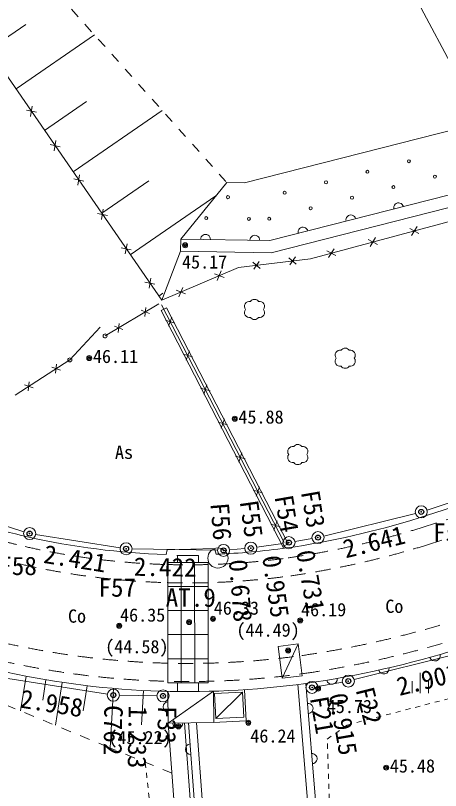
# Model space of a CAD drawing. Units: millimetres, scale not verified. Extents: x -29071210 to -28860960, y -117775216 to -117329466.
# Drawn here: x -28969547 to -28958999, y -117635210 to -117615953 of the extents above; entities that cross this region are included whole.
import ezdxf
from ezdxf.enums import TextEntityAlignment as Align

# ---------------------------------------------------------------- set-up
doc = ezdxf.new("R2010")
doc.units = ezdxf.units.MM
doc.header["$LTSCALE"] = 250
doc.header["$PDMODE"] = 32
doc.header["$PDSIZE"] = 125
for name, pattern in [('USER4', [2.5, 1.5, -1]), ('USER7', [2, 1, -1]), ('USER8', [1, 0.5, -0.5])]:
    doc.linetypes.add(name, pattern=pattern)
for name, color, linetype, lineweight in [('S-SUV', 7, 'Continuous', 13), ('S-SUV-HTXT', 7, 'Continuous', 13), ('S-SUV-ROW', 7, 'Continuous', 15), ('S-SUV-SRVR', 3, 'Continuous', 13)]:
    doc.layers.add(name, color=color, linetype=linetype, lineweight=lineweight)
doc.layers.add('S-SUV-BMK', color=7, linetype='Continuous')
doc.styles.add('ＭＳ ゴシック', font='')
doc.styles.get('ＭＳ ゴシック').set_extended_font_data('MS Gothic')

# ---------------------------------------------------------------- blocks, each defined once
blk = doc.blocks.new('ﾌﾟﾛｯﾄﾏｰｸ-03_1')
at = {"color": 3, "linetype": 'Continuous', "lineweight": 25}
blk.add_circle((0, 0), 0.5, dxfattribs=at)
at = {"color": 3}
blk.add_point((0, 0), dxfattribs=at)
blk = doc.blocks.new('荒地')
at = {"color": 7, "linetype": 'Continuous', "lineweight": 13}
for p, q in [((0, -1.25), (0, 1.25)), ((-1, 0.25), (-1, -1.25)), ((1, 0.25), (1, -1.25))]:
    blk.add_line(p, q, dxfattribs=at)
blk = doc.blocks.new('植樹')
at = {"color": 7, "linetype": 'Continuous', "lineweight": 13}
for centre, radius, start, end in [((-0.5, 0.3), 0.5, 79.16209, 216.8699), ((0, 0.5), 0.499, 35.63102, 144.36898), ((0.5, 0.3), 0.5, 323.1301, 100.83791), ((-0.5, -0.3), 0.5, 143.1301, 280.83791), ((0.5, -0.3), 0.5, 259.16209, 36.8699), ((0, -0.5), 0.499, 215.63102, 324.36898)]:
    blk.add_arc(centre, radius, start, end, dxfattribs=at)
blk = doc.blocks.new('ﾌﾟﾛｯﾄﾏｰｸ-03')
at = {"color": 7, "linetype": 'Continuous', "lineweight": 15}
blk.add_circle((0, 0), 0.5, dxfattribs=at)
at = {"color": 7}
blk.add_point((0, 0), dxfattribs=at)
blk = doc.blocks.new('ﾌﾟﾛｯﾄﾏｰｸ-02')
at = {"color": 7, "linetype": 'Continuous', "lineweight": 20}
blk.add_circle((0, 0), 0.5, dxfattribs=at)

msp = doc.modelspace()

# ---------------------------------------------------------------- linework, layer by layer
at = {"layer": 'S-SUV'}
for p, q in [((-28965919, -117623029), (-28972974, -117612784)), ((-28970205.5, -117616804.3), (-28969293.7, -117616176.4)), ((-28969534.6, -117617778.5), (-28967586.3, -117616436.8)), ((-28963860.6, -117620108), (-28952715, -117617268)), ((-28968825.7, -117618808), (-28967785.6, -117618091.8)), ((-28969027.8, -117618358.7), (-28969277.3, -117618308)), ((-28969173.4, -117618459), (-28969131.7, -117618207.8)), ((-28968116.7, -117619837.5), (-28965904.6, -117618314.2)), ((-28968585.5, -117619312.7), (-28968543.8, -117619061.5)), ((-28968439.9, -117619212.5), (-28968689.4, -117619161.8)), ((-28967851.9, -117620066.2), (-28968101.5, -117620015.5)), ((-28967997.5, -117620166.5), (-28967955.9, -117619915.3)), ((-28967407.8, -117620867), (-28966235.8, -117620060)), ((-28964305, -117620100), (-28965443, -117621507)), ((-28964305, -117620100), (-28963860.6, -117620108)), ((-28966698.8, -117621896.5), (-28964575.3, -117620434.2)), ((-28962222, -117621997), (-28957073, -117620616)), ((-28967409.6, -117621020.2), (-28967368, -117620769)), ((-28967264, -117620920), (-28967513.6, -117620869.3)), ((-28959715.6, -117621416.3), (-28959579.4, -117621196.7)), ((-28959761.4, -117621245.5), (-28959533.6, -117621367.5)), ((-28965443, -117621507), (-28965448.4, -117621807)), ((-28960791.2, -117621521.7), (-28960563.4, -117621643.7)), ((-28960745.4, -117621692.5), (-28960609.2, -117621472.9)), ((-28966676.1, -117621773.7), (-28966925.6, -117621723)), ((-28966821.7, -117621874), (-28966780, -117621622.8)), ((-28961775.2, -117621968.7), (-28961639, -117621749.1)), ((-28965448.4, -117621807), (-28965919, -117623029)), ((-28962760.1, -117621972.8), (-28962580.4, -117622129.2)), ((-28962738.9, -117622148.3), (-28962601.6, -117621953.7)), ((-28961821, -117621797.9), (-28961593.2, -117621919.9)), ((-28964015, -117622213), (-28962222, -117621997)), ((-28963656.6, -117622080.8), (-28963476.9, -117622237.2)), ((-28963635.4, -117622256.3), (-28963498.1, -117622061.7)), ((-28965919, -117623029), (-28964015, -117622213)), ((-28964540.3, -117622534.3), (-28964441.7, -117622299.7)), ((-28966233.8, -117622727.7), (-28966192.1, -117622476.5)), ((-28964610, -117622371.8), (-28964372, -117622462.2)), ((-28966088.2, -117622627.5), (-28966337.7, -117622576.8)), ((-28965492.3, -117622942.3), (-28965393.7, -117622707.7)), ((-28965989.9, -117622926), (-28965887.1, -117622855.2)), ((-28965562, -117622779.8), (-28965324, -117622870.2)), ((-28967323, -117623915), (-28965989.9, -117623120)), ((-28966427.3, -117623278), (-28966219, -117623359.5)), ((-28966336.8, -117623429.8), (-28966309.5, -117623207.7)), ((-28965932, -117623287), (-28965798.7, -117623218.3)), ((-28962886.6, -117629193.4), (-28965932, -117623287)), ((-28962878.6, -117629045.2), (-28965924, -117623138.9)), ((-28962777.7, -117629077.3), (-28965798.7, -117623218.3)), ((-28965746.6, -117623675.8), (-28965666.4, -117623445.6)), ((-28968199, -117624511), (-28967446.9, -117623699)), ((-28967093.9, -117623675.5), (-28966885.5, -117623757)), ((-28967003.4, -117623827.3), (-28966976.1, -117623605.2)), ((-28965589.5, -117623594.8), (-28965823.5, -117623526.7)), ((-28965311.5, -117624519.6), (-28965231.3, -117624289.4)), ((-28965154.4, -117624438.6), (-28965388.4, -117624370.4)), ((-28968199, -117624511), (-28969560, -117625384)), ((-28968526.8, -117624616.3), (-28968551.7, -117624842.2)), ((-28968431.4, -117624765.1), (-28968647.1, -117624693.4)), ((-28969207.3, -117625052.8), (-28969232.2, -117625278.7)), ((-28969111.9, -117625201.6), (-28969327.6, -117625129.9)), ((-28964719.3, -117625282.3), (-28964953.4, -117625214.2)), ((-28964876.5, -117625363.4), (-28964796.2, -117625133.2)), ((-28964441.4, -117626207.1), (-28964361.2, -117625976.9)), ((-28964284.3, -117626126.1), (-28964518.3, -117626058)), ((-28963849.2, -117626969.9), (-28964083.3, -117626901.7)), ((-28964006.3, -117627050.9), (-28963926.1, -117626820.7)), ((-28963414.2, -117627813.6), (-28963648.2, -117627745.5)), ((-28963571.3, -117627894.6), (-28963491.1, -117627664.5)), ((-28963136.2, -117628738.4), (-28963056, -117628508.2)), ((-28962979.1, -117628657.4), (-28963213.1, -117628589.3)), ((-28962911, -117629146), (-28962777.7, -117629077.3)), ((-28965786, -117629234), (-28965811.7, -117629344.6)), ((-28964605, -117629193), (-28965786, -117629234)), ((-28964605, -117629193), (-28964569.3, -117629339)), ((-28965541, -117629370), (-28965009.1, -117629369.6)), ((-28965529, -117629543.8), (-28965529.1, -117629370)), ((-28965009, -117629543.5), (-28965009.1, -117629369.6)), ((-28965529, -117629543.8), (-28965769, -117629544)), ((-28965767, -117632534), (-28965769, -117629544)), ((-28965529, -117629543.8), (-28965009, -117629543.5)), ((-28965433.7, -117632533.8), (-28965435.7, -117629543.8)), ((-28965100.3, -117632533.6), (-28965102.3, -117629543.6)), ((-28964769, -117629543.3), (-28965009, -117629543.5)), ((-28964767, -117632533.3), (-28964769, -117629543.3)), ((-28965768.6, -117630142), (-28964768.6, -117630141.3)), ((-28965768.2, -117630740), (-28964768.2, -117630739.3)), ((-28965767.8, -117631338), (-28964767.8, -117631337.3)), ((-28962532.2, -117631567.4), (-28963028.4, -117631628.6)), ((-28962532.2, -117631567.4), (-28962930.4, -117632422.6)), ((-28962434.2, -117632361.3), (-28962532.2, -117631567.4)), ((-28963028.4, -117631628.6), (-28962930.4, -117632422.6)), ((-28965767.4, -117631936), (-28964767.4, -117631935.3)), ((-28969286.2, -117632371.4), (-28969420.9, -117633232.8)), ((-28962930.4, -117632422.6), (-28962434.2, -117632361.3)), ((-28968791.1, -117632460.3), (-28968869.9, -117632963.9)), ((-28968389.4, -117632523.6), (-28968556.3, -117633590.6)), ((-28965527, -117632533.8), (-28965767, -117632534)), ((-28965007, -117632533.5), (-28965527, -117632533.8)), ((-28965526.9, -117632751.2), (-28965527, -117632533.8)), ((-28964767, -117632533.3), (-28965007, -117632533.5)), ((-28965006.9, -117632751.1), (-28965007, -117632533.5)), ((-28962931, -117632418), (-28962931, -117632418)), ((-28962931, -117632418), (-28962931, -117632418)), ((-28962338, -117632550), (-28961729.8, -117640021.8)), ((-28967769.3, -117632606), (-28967867.1, -117633231.3)), ((-28967114, -117632673), (-28967195.2, -117634153.6)), ((-28966374.3, -117632724.2), (-28966421.3, -117633582.2)), ((-28965762.5, -117632747.1), (-28965755.4, -117633533.1)), ((-28964630.2, -117632743.1), (-28965755.4, -117633533.1)), ((-28964630.2, -117632743.1), (-28964623.1, -117633522.8)), ((-28963909.1, -117632765.5), (-28964608.3, -117632799.7)), ((-28964578, -117633419), (-28963909.1, -117632765.5)), ((-28963878.8, -117633384.8), (-28963909.1, -117632765.5)), ((-28963824, -117633482.2), (-28963862, -117632706.1)), ((-28962536.5, -117632576.6), (-28961930.1, -117640026.4)), ((-28964608.3, -117632799.7), (-28964578, -117633419)), ((-28964643, -117633523), (-28965755.4, -117633533.1)), ((-28965262.9, -117640104), (-28965755.4, -117633533.1)), ((-28964862.5, -117640094.6), (-28965354.5, -117633529.4)), ((-28965254.3, -117633528.5), (-28964762.4, -117640092.3)), ((-28965053.9, -117633526.7), (-28964562.1, -117640087.7)), ((-28964643, -117633522.3), (-28963824, -117633482.2)), ((-28964578, -117633419), (-28963878.8, -117633384.8))]:
    msp.add_line(p, q, dxfattribs=at)
at = {"layer": 'S-SUV', "linetype": 'USER7'}
msp.add_line((-28965661.7, -117634782.3), (-28967248, -117634133), dxfattribs=at)
at = {"layer": 'S-SUV', "linetype": 'USER8'}
msp.add_line((-28965712.8, -117640114.4), (-28966327, -117634510), dxfattribs=at)
at = {"layer": 'S-SUV', "linetype": 'USER7'}
for points in [[(-28977910, -117602454), (-28978167, -117603207), (-28976135, -117606413), (-28973720, -117608936), (-28971496, -117612072), (-28964305, -117620100)], [(-28967248, -117634133), (-28970126, -117632942), (-28973435, -117632379), (-28975738, -117631514), (-28978912, -117629688)]]:
    msp.add_lwpolyline(points, dxfattribs=at)
at = {"layer": 'S-SUV'}
for points in [[(-28965443, -117621507), (-28963233, -117621547), (-28952327, -117618768)], [(-28965448.4, -117621807), (-28963198.1, -117621847.7), (-28952251.9, -117619058.4)], [(-28959530.8, -117628437.4), (-28956034.3, -117627316.6), (-28951766.5, -117625909.3), (-28946205.7, -117624084.2)]]:
    msp.add_lwpolyline(points, dxfattribs=at)
at = {"layer": 'S-SUV', "linetype": 'USER4'}
for points in [[(-28959455.4, -117628675.8), (-28955957, -117627554.3), (-28951688.4, -117626146.8), (-28946130, -117624322.4)], [(-28959319.7, -117629104.8), (-28955817.9, -117627982.3), (-28951547.8, -117626574.2), (-28945993.6, -117624751.3)]]:
    msp.add_lwpolyline(points, dxfattribs=at)
at = {"layer": 'S-SUV', "linetype": 'USER8'}
msp.add_lwpolyline([(-28961666, -117638169), (-28961810, -117633937), (-28961319, -117633584), (-28953701, -117631608), (-28945144, -117629345), (-28944478, -117629618), (-28944063, -117630533), (-28943888, -117633002)], dxfattribs=at)
at = {"layer": 'S-SUV'}
for centre, radius in [((-28959783.5, -117619573.4), 37.5), ((-28960811.3, -117619835.3), 37.5), ((-28959138.6, -117619956.3), 37.5), ((-28961839.1, -117620097.2), 37.5), ((-28960166.5, -117620218.2), 37.5), ((-28964274.2, -117620467.2), 37.5), ((-28962866.9, -117620359.1), 37.5), ((-28961194.3, -117620480.1), 37.5), ((-28962222.1, -117620742), 37.5), ((-28964814, -117620987.8), 37.5), ((-28963753.5, -117621007), 37.5), ((-28963249.9, -117621003.9), 37.5), ((-28967323, -117623915), 50), ((-28968199, -117624511), 50)]:
    msp.add_circle(centre, radius, dxfattribs=at)
for centre, radius, start, end in [((-28960037.8, -117620730.2), 122.4, 13.09495, 195.49612), ((-28961223.9, -117621032.4), 122.4, 13.09495, 195.49612), ((-28964831, -117621515.5), 122.4, 357.7625, 180.16367), ((-28962410.1, -117621334.7), 122.4, 13.09495, 195.49612), ((-28963607.1, -117621537.7), 122.4, 357.7625, 180.16367), ((-28965194.6, -117611156.3), 18206.8, 241.67979, 257.13527), ((-28965884, -117608075.8), 21329.7, 278.27107, 287.32893), ((-28965271.6, -117611427.8), 17925, 257.1819, 268.27316), ((-28965271.6, -117611427.8), 17925, 272.24535, 277.87518), ((-28965884, -117608075.8), 24729.7, 278.24403, 287.36063), ((-28959135.2, -117631860.3), 131.3, 198.59726, 13.08513), ((-28960405.6, -117632184.6), 131.3, 195.55839, 10.04626), ((-28965271.6, -117611427.8), 21325, 257.17818, 277.90694), ((-28961691.4, -117632441.1), 131.3, 192.51952, 7.0074), ((-28965754.6, -117633133.7), 129.4, 92.47015, 268.56779), ((-28962287.3, -117633172.6), 124.9, 274.62699, 94.68041), ((-28965520.1, -117633526.5), 129.4, 182.47015, 358.56779), ((-28965198.3, -117634184.4), 131.8, 97.25206, 271.32049), ((-28962185.9, -117634417.9), 124.9, 274.62699, 94.68041)]:
    msp.add_arc(centre, radius, start, end, dxfattribs=at)
at = {"layer": 'S-SUV', "linetype": 'USER4'}
for centre, radius, start, end in [((-28965194.6, -117611156.3), 18456.8, 241.68399, 257.13558), ((-28965194.6, -117611156.3), 18906.8, 241.69133, 257.13613), ((-28965884, -117608075.8), 21579.7, 278.26877, 287.33151), ((-28965884, -117608075.8), 22029.7, 278.26479, 287.33605), ((-28965271.6, -117611427.8), 18175, 257.18157, 268.43176), ((-28965271.6, -117611427.8), 18175, 268.43176, 277.8779), ((-28965271.6, -117611427.8), 18625, 257.18102, 268.43176), ((-28965271.6, -117611427.8), 18625, 268.43176, 277.88263), ((-28965884, -117608075.8), 24029.7, 278.24894, 287.35466), ((-28965271.6, -117611427.8), 20625, 257.17884, 277.90123), ((-28965884, -117608075.8), 24479.7, 278.24575, 287.35852), ((-28965271.6, -117611427.8), 21075, 257.17841, 277.90494)]:
    msp.add_arc(centre, radius, start, end, dxfattribs=at)
at = {"layer": 'S-SUV-ROW'}
for p, q in [((-28955415.1, -117623453.9), (-28964981, -117605350.4)), ((-28959332.9, -117628240.7), (-28953973.1, -117626499.3)), ((-28971565.7, -117628066.6), (-28969339.3, -117628780.4)), ((-28961893.6, -117628890.4), (-28959621, -117628323.3)), ((-28969048.3, -117628849.6), (-28966951.9, -117629180.3)), ((-28963558, -117629167.1), (-28962908, -117629073.1)), ((-28962611.7, -117629026), (-28962186.9, -117628952.4)), ((-28966653.7, -117629206.2), (-28964532.2, -117629241.2)), ((-28964232.8, -117629231.5), (-28963855.9, -117629200.8)), ((-28958616.5, -117631825.3), (-28961140.8, -117632455.2)), ((-28967267.2, -117632816.6), (-28969892.8, -117632402.4)), ((-28961434.1, -117632517.2), (-28962040, -117632622.2)), ((-28966036.1, -117632857.9), (-28966969, -117632842.5))]:
    msp.add_line(p, q, dxfattribs=at)

# ---------------------------------------------------------------- block references
at = {"layer": 'S-SUV'}
for name, p, xscale, yscale in [('植樹', (-28963615, -117623257), 250, 250), ('植樹', (-28961363, -117624468), 250, 250), ('植樹', (-28962541, -117626862), 250, 250), ('荒地', (-28959499.8, -117632539.6), 200, 200)]:
    msp.add_blockref(name, p, dxfattribs=dict(at, xscale=xscale, yscale=yscale))
at = {"layer": 'S-SUV-BMK', "xscale": 300, "yscale": 300}
for p in [(-28959475.5, -117628287), (-28969196.5, -117628826.2), (-28962759.5, -117629051.6), (-28962039.1, -117628926.7), (-28966803.7, -117629203.7), (-28964382.3, -117629243.7), (-28963706.4, -117629188.6), (-28961286.3, -117632491.5), (-28962187.8, -117632647.8), (-28967119, -117632840), (-28965886.2, -117632860.4)]:
    msp.add_blockref('ﾌﾟﾛｯﾄﾏｰｸ-03', p, dxfattribs=at)
at = {"layer": 'S-SUV-SRVR'}
for name, p, xscale, yscale in [('ﾌﾟﾛｯﾄﾏｰｸ-03_1', (-28965338.2, -117621662.2), 75, 75), ('ﾌﾟﾛｯﾄﾏｰｸ-03_1', (-28967717, -117624466), 75, 75), ('ﾌﾟﾛｯﾄﾏｰｸ-03_1', (-28964106, -117625972), 75, 75), ('ﾌﾟﾛｯﾄﾏｰｸ-02', (-28964522.9, -117629434.5), 500, 500), ('ﾌﾟﾛｯﾄﾏｰｸ-03_1', (-28965238, -117631026.2), 75, 75), ('ﾌﾟﾛｯﾄﾏｰｸ-03_1', (-28964645.4, -117630945.1), 75, 75), ('ﾌﾟﾛｯﾄﾏｰｸ-03_1', (-28962479, -117630984), 75, 75), ('ﾌﾟﾛｯﾄﾏｰｸ-03_1', (-28966971.9, -117631117.7), 75, 75), ('ﾌﾟﾛｯﾄﾏｰｸ-03_1', (-28962781.5, -117631732), 75, 75), ('ﾌﾟﾛｯﾄﾏｰｸ-03_1', (-28962035.7, -117632677.2), 75, 75), ('ﾌﾟﾛｯﾄﾏｰｸ-03_1', (-28963768, -117633525.2), 75, 75), ('ﾌﾟﾛｯﾄﾏｰｸ-03_1', (-28965502, -117633618.4), 75, 75), ('ﾌﾟﾛｯﾄﾏｰｸ-03_1', (-28960346.9, -117634642.8), 75, 75)]:
    msp.add_blockref(name, p, dxfattribs=dict(at, xscale=xscale, yscale=yscale))

# ---------------------------------------------------------------- texts
at = {"layer": 'S-SUV-BMK', "style": 'ＭＳ ゴシック'}
for s, rotation, p in [('F54', 279.837, (-28962669.3, -117627830.8)), ('F53', 279.837, (-28962012.5, -117627716.9)), ('F56', 274.664, (-28964253.5, -117628041.8)), ('F55', 278.228, (-28963530.5, -117627963.3)), ('F22', 284.011, (-28960664, -117632593.9)), ('F21', 279.837, (-28961789.1, -117632832.4)), ('C762', 269.054, (-28966883.3, -117633093.9)), ('F33', 269.054, (-28965553.4, -117633115.9))]:
    msp.add_text(s, height=458.2, rotation=rotation, dxfattribs=at).set_placement(p, align=Align.TOP_LEFT)
for s, p in [('F52', (-28959184.3, -117628571.2)), ('F58', (-28969952.1, -117629399.5)), ('F57', (-28967489.6, -117629936.8))]:
    msp.add_text(s, height=458.2, dxfattribs=at).set_placement(p, align=Align.TOP_LEFT)
at = {"layer": 'S-SUV-HTXT', "style": 'ＭＳ ゴシック'}
for s, p in [('As', (-28966854.3, -117626805.2)), ('Co', (-28960144.2, -117630632.9)), ('Co', (-28968020.4, -117630876))]:
    msp.add_text(s, height=329.9, dxfattribs=at).set_placement(p, align=Align.MIDDLE_CENTER)
for s, rotation, p in [('2.641', 14.011, (-28960651.4, -117629031.4)), ('2.421', 351.034, (-28968068.3, -117629447.1)), ('0.731', 279.837, (-28962223.1, -117630005.3)), ('2.422', 359.054, (-28965829.9, -117629657.4)), ('0.678', 274.664, (-28963960.5, -117630244)), ('0.955', 278.228, (-28963085.4, -117630140.7)), ('2.901', 14.011, (-28959316.8, -117632451)), ('2.958', 351.034, (-28968648.2, -117633041.7)), ('0.915', 279.837, (-28961412.4, -117633560)), ('1.233', 269.054, (-28966519.6, -117633881.3))]:
    msp.add_text(s, height=458.2, rotation=rotation, dxfattribs=at).set_placement(p, align=Align.MIDDLE_CENTER)
at = {"layer": 'S-SUV-SRVR', "style": 'ＭＳ ゴシック'}
for s, p in [('45.17', (-28965415.3, -117622339.6)), ('46.11', (-28967626.1, -117624686.2)), ('45.88', (-28964015.1, -117626192.2)), ('46.33', (-28964625.8, -117630940.5)), ('46.19', (-28962459.4, -117630979.4)), ('46.35', (-28966952.4, -117631113)), ('45.73', (-28961820.6, -117633384.9)), ('45.48', (-28960256, -117634862.9))]:
    msp.add_text(s, height=329.9, dxfattribs=at).set_placement(p, align=Align.BOTTOM_LEFT)
at = {"layer": 'S-SUV-SRVR', "color": 7, "style": 'ＭＳ ゴシック'}
msp.add_text('AT.9', height=458.2, dxfattribs=at).set_placement((-28965820.3, -117630186.4), align=Align.TOP_LEFT)
at = {"layer": 'S-SUV-SRVR', "style": 'ＭＳ ゴシック'}
for s, p in [('(44.49)', (-28963277.9, -117631486.7)), ('(44.58)', (-28966535.3, -117631899.4)), ('(45.22)', (-28966457.9, -117634157.7))]:
    msp.add_text(s, height=329.9, dxfattribs=at).set_placement(p, align=Align.BOTTOM_CENTER)
msp.add_text('46.24', height=329.9, dxfattribs=at).set_placement((-28963158.7, -117633853.4), align=Align.MIDDLE_CENTER)

doc.saveas('drawing.dxf')
